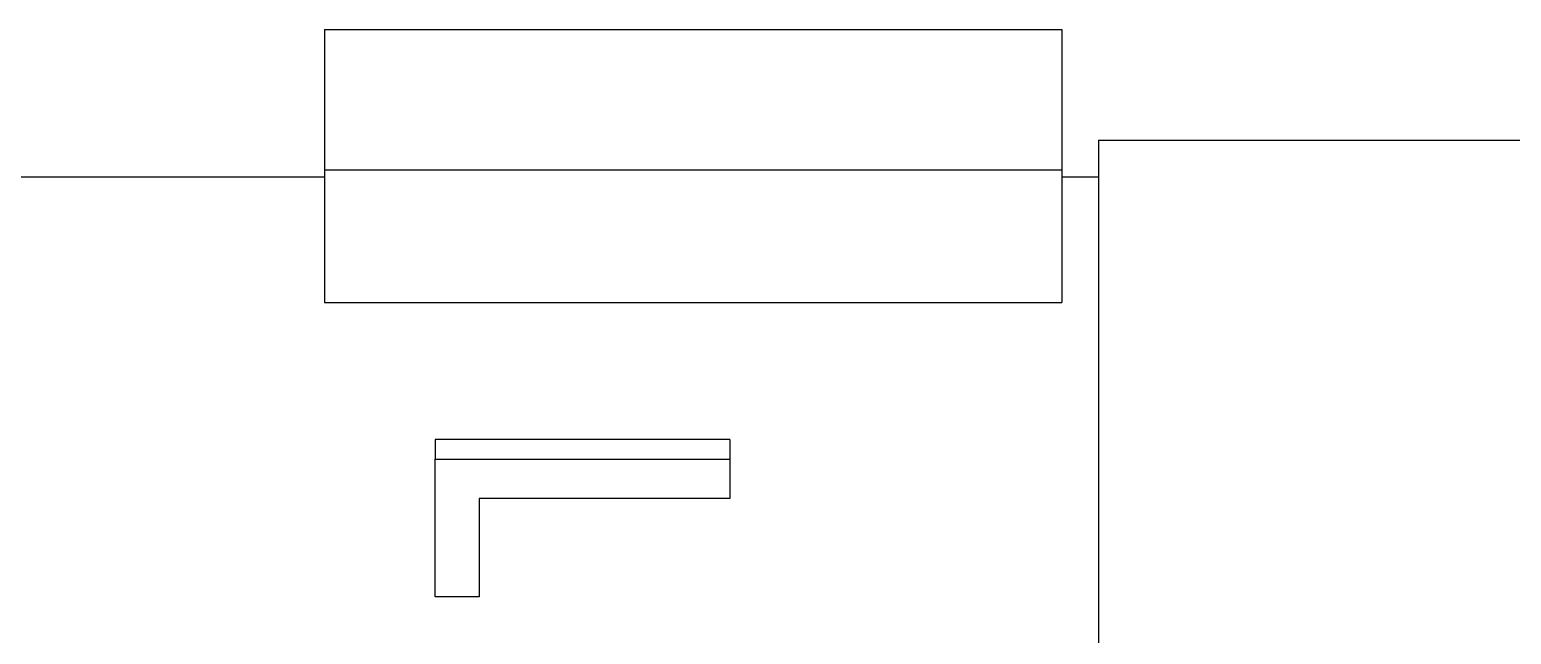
# Model space of a CAD drawing. Extents: x -1.6 to 71, y -20.2 to 60.8.
# Drawn here: x 45.72 to 55.77, y 56.67 to 60.77 of the extents above; entities that cross this region are included whole.
import ezdxf

# ---------------------------------------------------------------- set-up
doc = ezdxf.new("R2010")
doc.units = 0
doc.layers.get('0').update_dxf_attribs({"linetype": 'CONTINUOUS'})

msp = doc.modelspace()

# ---------------------------------------------------------------- linework, layer by layer
at = {"color": 7, "linetype": 'CONTINUOUS'}
for p, q in [((47.716, 60.768), (47.716, 58.918)), ((47.716, 60.768), (52.716, 60.768)), ((52.716, 60.768), (52.716, 58.918)), ((52.966, 60.018), (61.566, 60.018)), ((52.966, 60.018), (52.966, 49.518)), ((47.716, 59.818), (52.716, 59.818)), ((47.716, 59.768), (41.716, 59.768)), ((52.966, 59.768), (52.716, 59.768)), ((47.716, 58.918), (52.716, 58.918)), ((48.466, 57.989), (48.466, 57.856)), ((50.466, 57.989), (48.466, 57.989)), ((50.466, 57.989), (50.466, 57.856)), ((48.466, 56.922), (48.466, 57.856)), ((48.466, 57.856), (50.466, 57.856)), ((50.466, 57.856), (50.466, 57.589)), ((50.466, 57.589), (48.766, 57.589)), ((48.766, 57.589), (48.766, 56.922)), ((48.766, 56.922), (48.466, 56.922))]:
    msp.add_line(p, q, dxfattribs=at)

doc.saveas('drawing.dxf')
